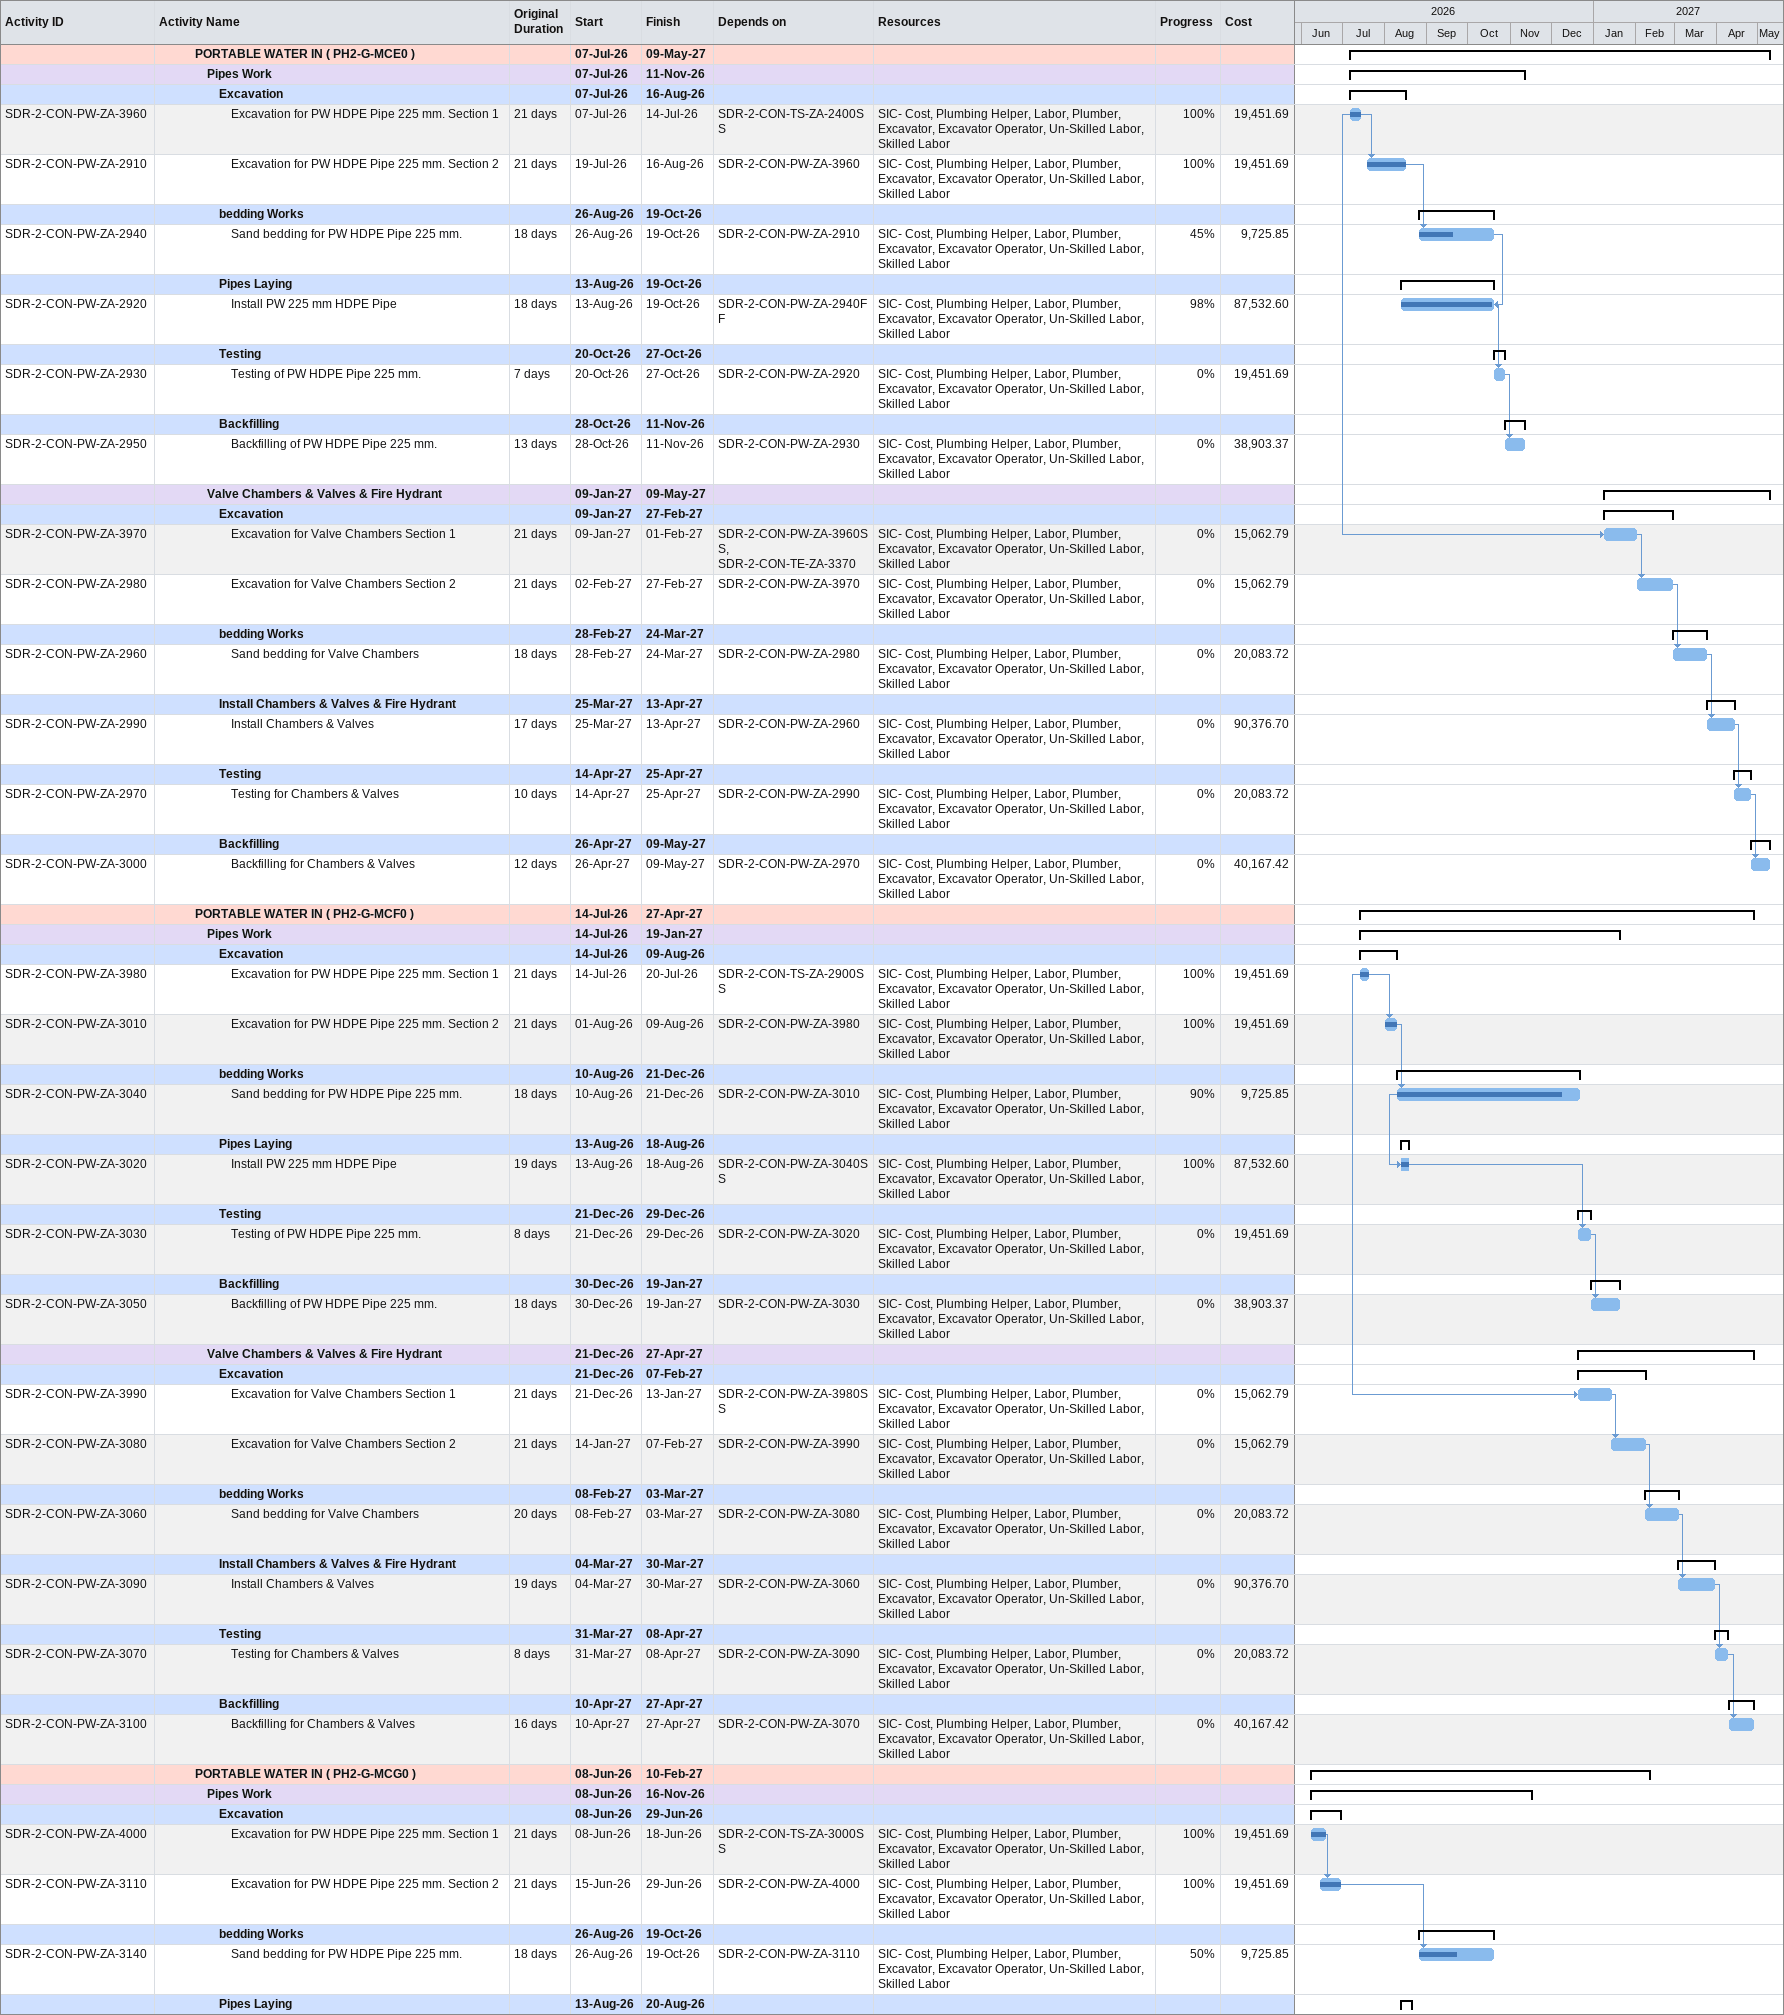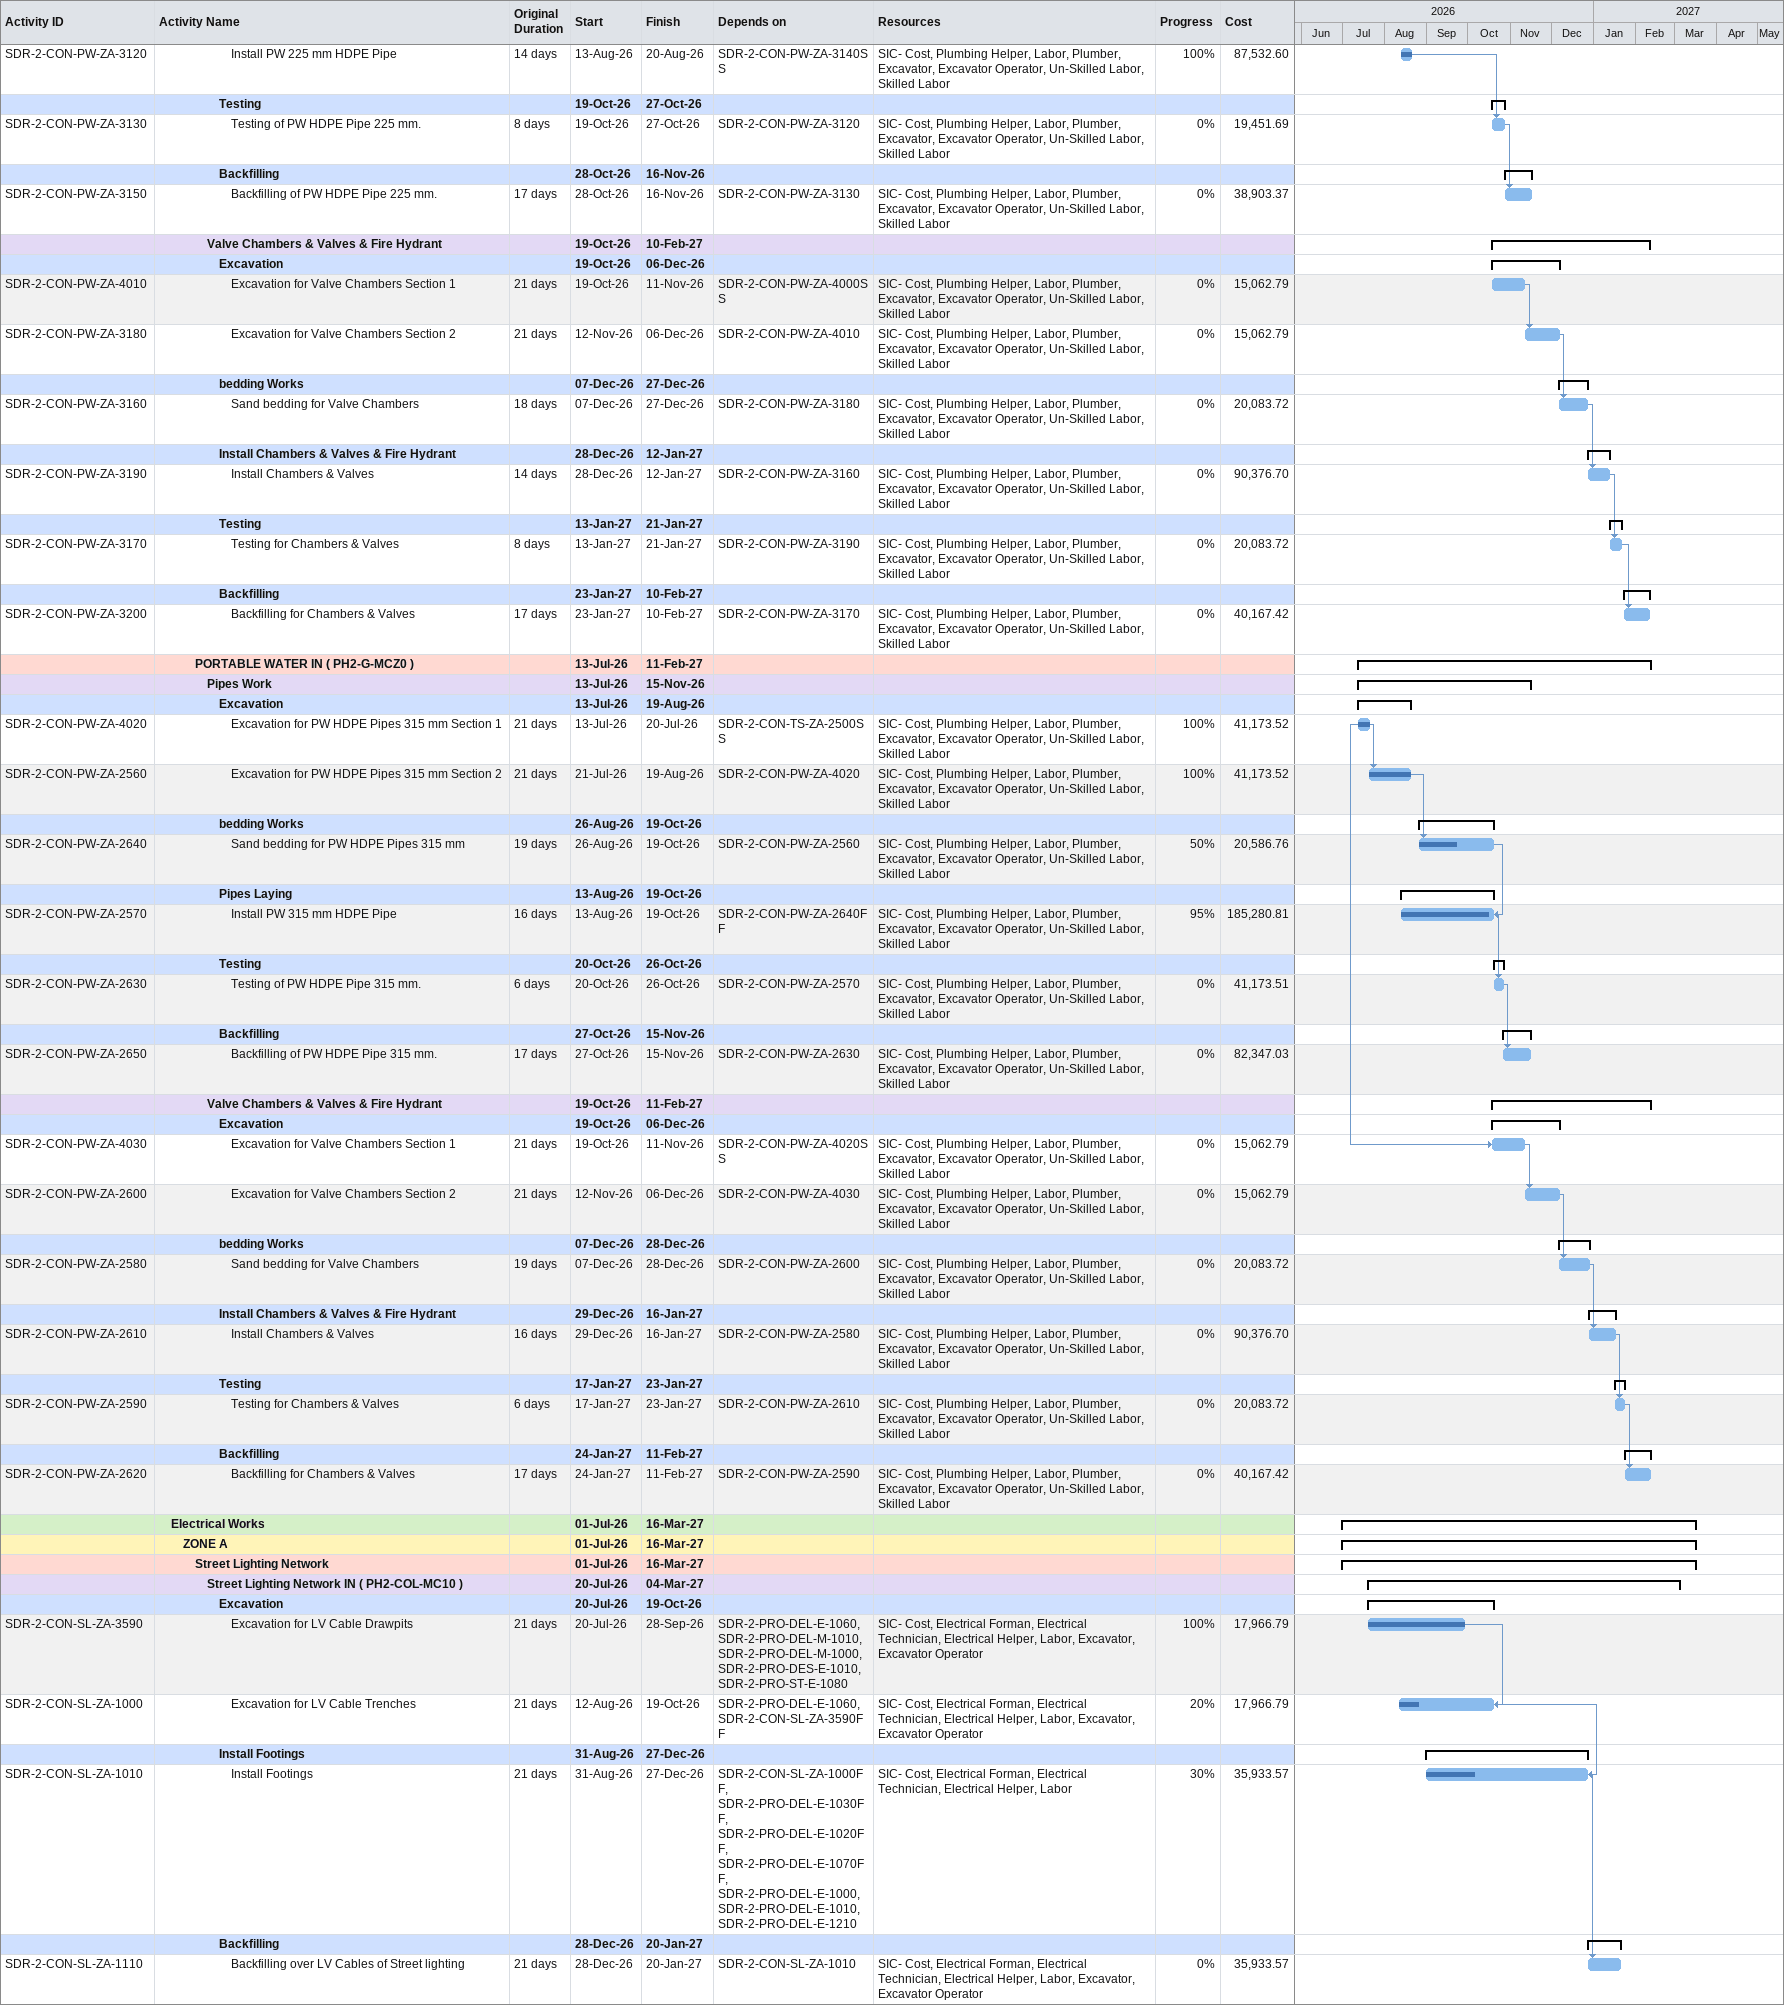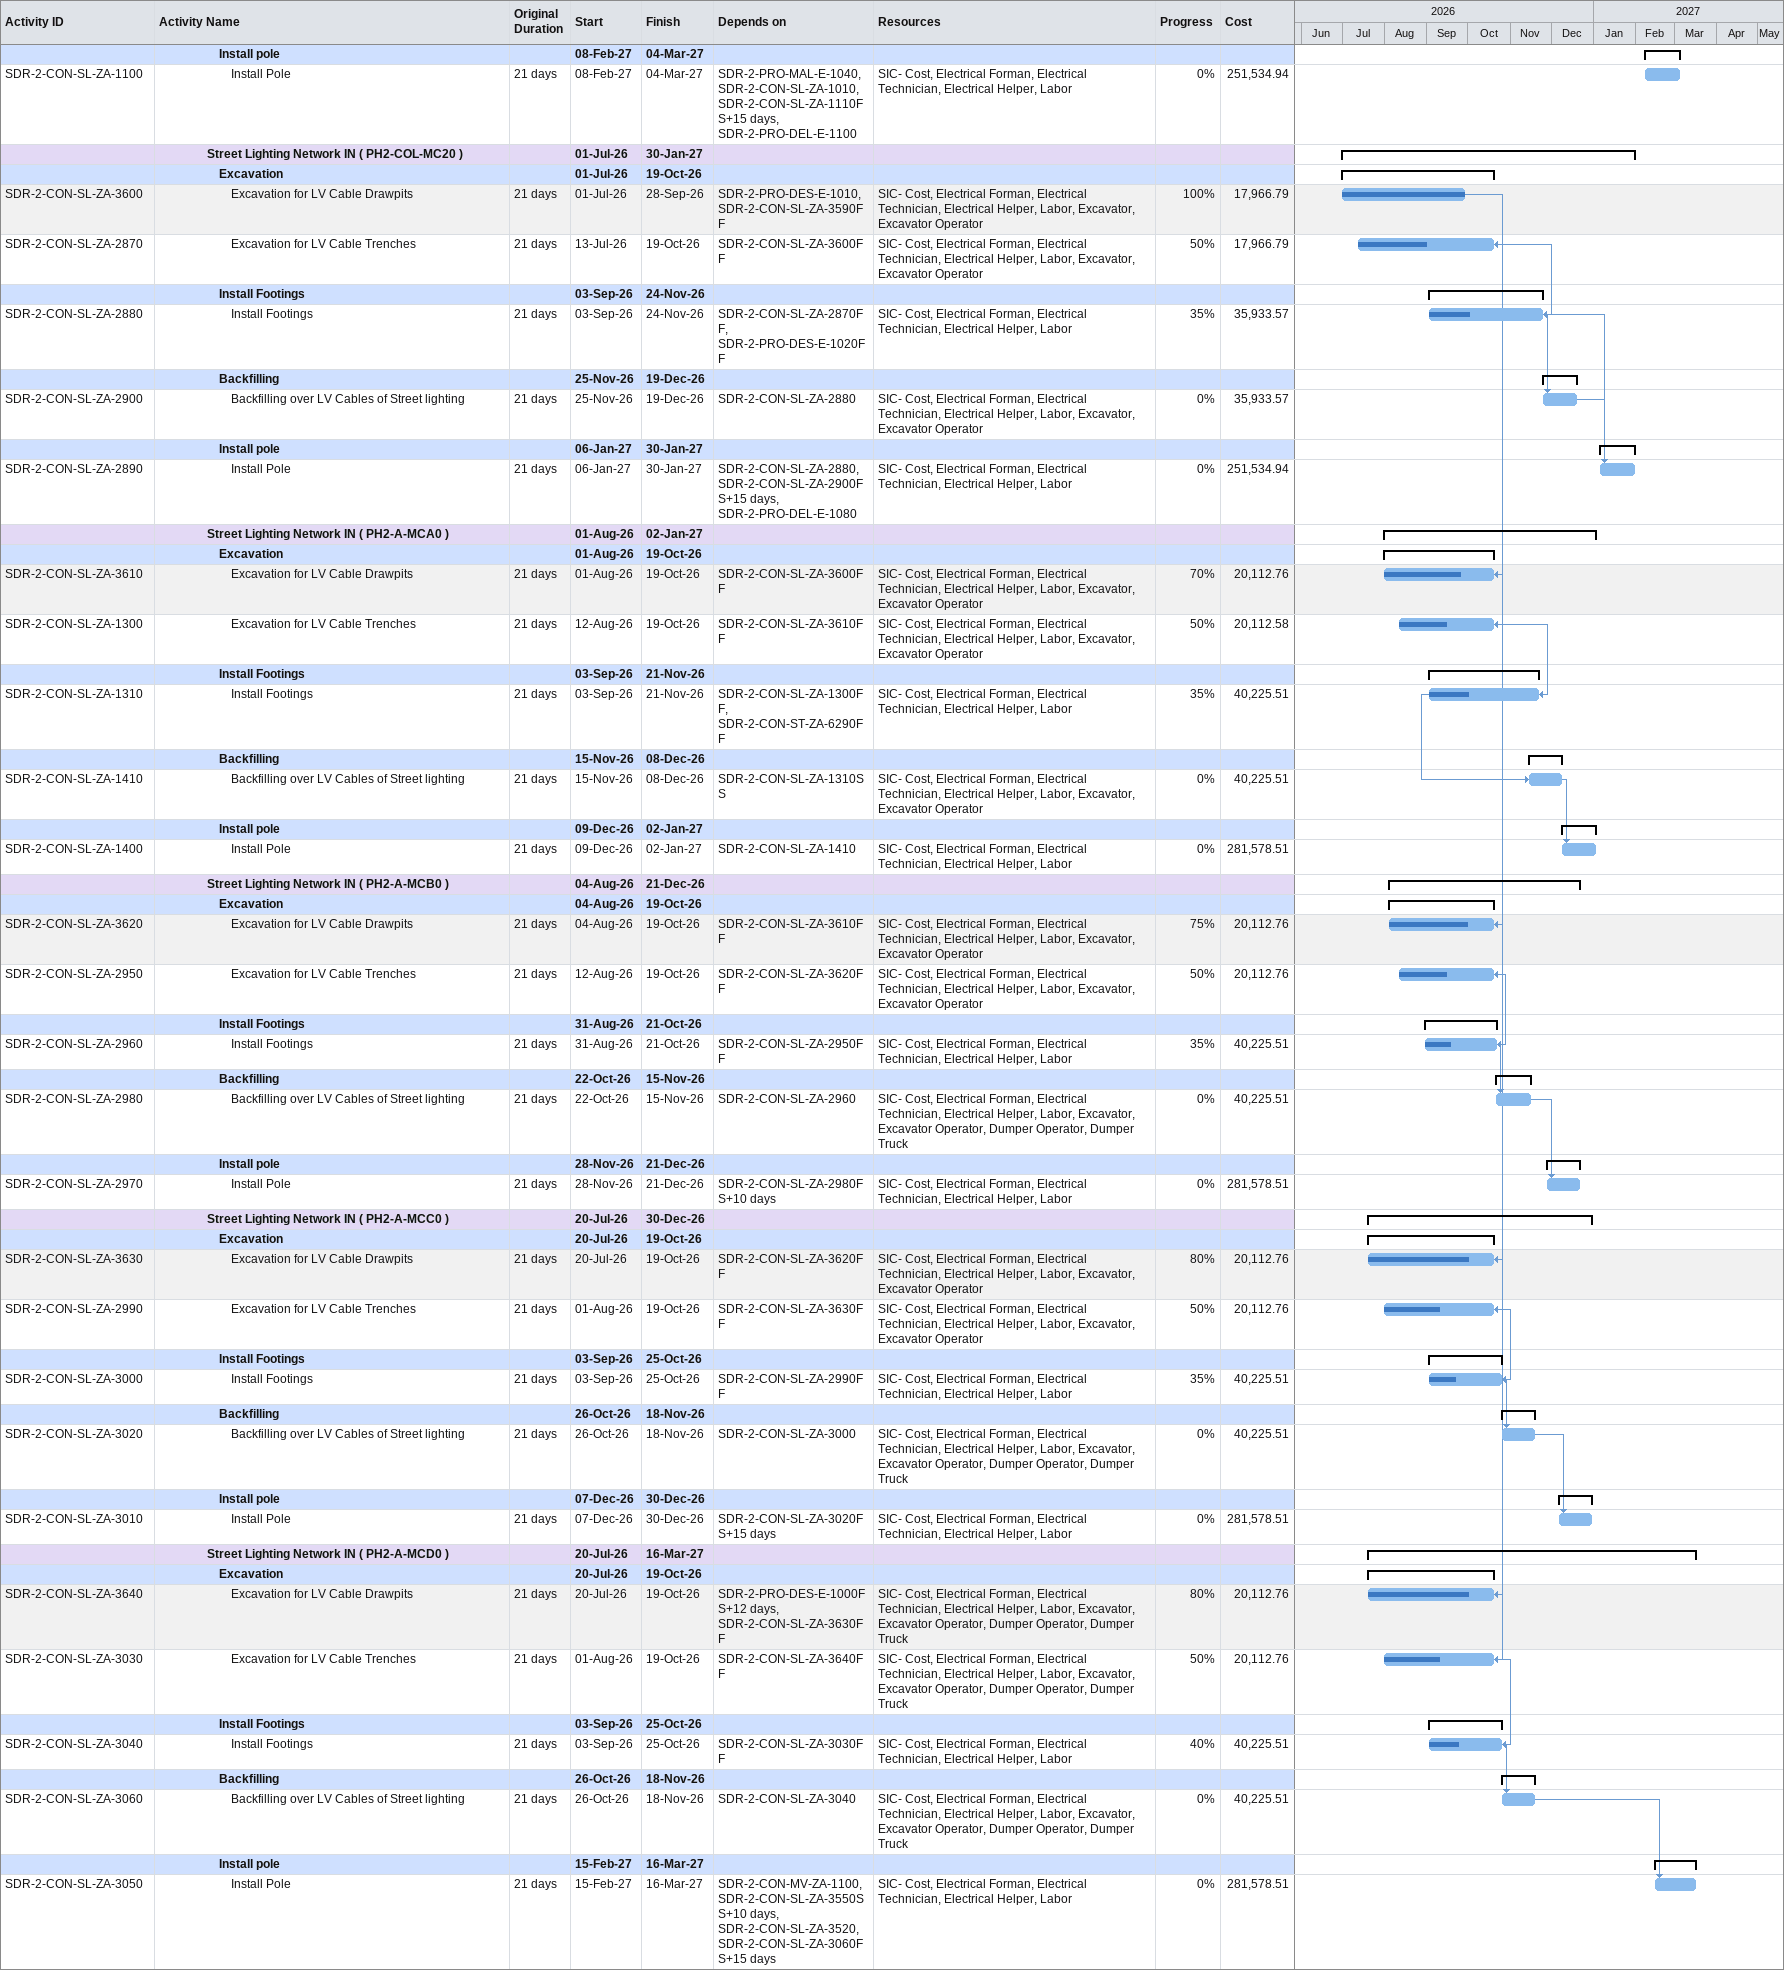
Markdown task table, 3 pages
| ID | Level | Task | Original duration | Start | Finish | Predecessors | Resources | % complete | Cost |
|---|---|---|---|---|---|---|---|---|---|
|  | 4 | **PORTABLE WATER IN ( PH2-G-MCE0 )** |  | 2026-07-07 | 2027-05-09 |  |  |  |  |
|  | 5 | **Pipes Work** |  | 2026-07-07 | 2026-11-11 |  |  |  |  |
|  | 6 | **Excavation** |  | 2026-07-07 | 2026-08-16 |  |  |  |  |
| SDR-2-CON-PW-ZA-3960 | 7 | Excavation for PW HDPE Pipe 225 mm. Section 1 | 21d | 2026-07-07 | 2026-07-14 | SDR-2-CON-TS-ZA-2400SS | SIC- Cost, Plumbing Helper, Labor, Plumber, Excavator, Excavator Operator, Un-Skilled Labor, Skilled Labor | 100 | 19451.69 |
| SDR-2-CON-PW-ZA-2910 | 7 | Excavation for PW HDPE Pipe 225 mm. Section 2 | 21d | 2026-07-19 | 2026-08-16 | SDR-2-CON-PW-ZA-3960 | SIC- Cost, Plumbing Helper, Labor, Plumber, Excavator, Excavator Operator, Un-Skilled Labor, Skilled Labor | 100 | 19451.69 |
|  | 6 | **bedding Works** |  | 2026-08-26 | 2026-10-19 |  |  |  |  |
| SDR-2-CON-PW-ZA-2940 | 7 | Sand bedding for PW HDPE Pipe 225 mm. | 18d | 2026-08-26 | 2026-10-19 | SDR-2-CON-PW-ZA-2910 | SIC- Cost, Plumbing Helper, Labor, Plumber, Excavator, Excavator Operator, Un-Skilled Labor, Skilled Labor | 45 | 9725.85 |
|  | 6 | **Pipes Laying** |  | 2026-08-13 | 2026-10-19 |  |  |  |  |
| SDR-2-CON-PW-ZA-2920 | 7 | Install PW 225 mm HDPE Pipe | 18d | 2026-08-13 | 2026-10-19 | SDR-2-CON-PW-ZA-2940FF | SIC- Cost, Plumbing Helper, Labor, Plumber, Excavator, Excavator Operator, Un-Skilled Labor, Skilled Labor | 98 | 87532.60 |
|  | 6 | **Testing** |  | 2026-10-20 | 2026-10-27 |  |  |  |  |
| SDR-2-CON-PW-ZA-2930 | 7 | Testing of PW HDPE Pipe 225 mm. | 7d | 2026-10-20 | 2026-10-27 | SDR-2-CON-PW-ZA-2920 | SIC- Cost, Plumbing Helper, Labor, Plumber, Excavator, Excavator Operator, Un-Skilled Labor, Skilled Labor | 0 | 19451.69 |
|  | 6 | **Backfilling** |  | 2026-10-28 | 2026-11-11 |  |  |  |  |
| SDR-2-CON-PW-ZA-2950 | 7 | Backfilling of PW HDPE Pipe 225 mm. | 13d | 2026-10-28 | 2026-11-11 | SDR-2-CON-PW-ZA-2930 | SIC- Cost, Plumbing Helper, Labor, Plumber, Excavator, Excavator Operator, Un-Skilled Labor, Skilled Labor | 0 | 38903.37 |
|  | 5 | **Valve Chambers & Valves & Fire Hydrant** |  | 2027-01-09 | 2027-05-09 |  |  |  |  |
|  | 6 | **Excavation** |  | 2027-01-09 | 2027-02-27 |  |  |  |  |
| SDR-2-CON-PW-ZA-3970 | 7 | Excavation for Valve Chambers Section 1 | 21d | 2027-01-09 | 2027-02-01 | SDR-2-CON-PW-ZA-3960SS, SDR-2-CON-TE-ZA-3370 | SIC- Cost, Plumbing Helper, Labor, Plumber, Excavator, Excavator Operator, Un-Skilled Labor, Skilled Labor | 0 | 15062.79 |
| SDR-2-CON-PW-ZA-2980 | 7 | Excavation for Valve Chambers Section 2 | 21d | 2027-02-02 | 2027-02-27 | SDR-2-CON-PW-ZA-3970 | SIC- Cost, Plumbing Helper, Labor, Plumber, Excavator, Excavator Operator, Un-Skilled Labor, Skilled Labor | 0 | 15062.79 |
|  | 6 | **bedding Works** |  | 2027-02-28 | 2027-03-24 |  |  |  |  |
| SDR-2-CON-PW-ZA-2960 | 7 | Sand bedding for Valve Chambers | 18d | 2027-02-28 | 2027-03-24 | SDR-2-CON-PW-ZA-2980 | SIC- Cost, Plumbing Helper, Labor, Plumber, Excavator, Excavator Operator, Un-Skilled Labor, Skilled Labor | 0 | 20083.72 |
|  | 6 | **Install Chambers & Valves & Fire Hydrant** |  | 2027-03-25 | 2027-04-13 |  |  |  |  |
| SDR-2-CON-PW-ZA-2990 | 7 | Install Chambers & Valves | 17d | 2027-03-25 | 2027-04-13 | SDR-2-CON-PW-ZA-2960 | SIC- Cost, Plumbing Helper, Labor, Plumber, Excavator, Excavator Operator, Un-Skilled Labor, Skilled Labor | 0 | 90376.70 |
|  | 6 | **Testing** |  | 2027-04-14 | 2027-04-25 |  |  |  |  |
| SDR-2-CON-PW-ZA-2970 | 7 | Testing for Chambers & Valves | 10d | 2027-04-14 | 2027-04-25 | SDR-2-CON-PW-ZA-2990 | SIC- Cost, Plumbing Helper, Labor, Plumber, Excavator, Excavator Operator, Un-Skilled Labor, Skilled Labor | 0 | 20083.72 |
|  | 6 | **Backfilling** |  | 2027-04-26 | 2027-05-09 |  |  |  |  |
| SDR-2-CON-PW-ZA-3000 | 7 | Backfilling for Chambers & Valves | 12d | 2027-04-26 | 2027-05-09 | SDR-2-CON-PW-ZA-2970 | SIC- Cost, Plumbing Helper, Labor, Plumber, Excavator, Excavator Operator, Un-Skilled Labor, Skilled Labor | 0 | 40167.42 |
|  | 4 | **PORTABLE WATER IN ( PH2-G-MCF0 )** |  | 2026-07-14 | 2027-04-27 |  |  |  |  |
|  | 5 | **Pipes Work** |  | 2026-07-14 | 2027-01-19 |  |  |  |  |
|  | 6 | **Excavation** |  | 2026-07-14 | 2026-08-09 |  |  |  |  |
| SDR-2-CON-PW-ZA-3980 | 7 | Excavation for PW HDPE Pipe 225 mm. Section 1 | 21d | 2026-07-14 | 2026-07-20 | SDR-2-CON-TS-ZA-2900SS | SIC- Cost, Plumbing Helper, Labor, Plumber, Excavator, Excavator Operator, Un-Skilled Labor, Skilled Labor | 100 | 19451.69 |
| SDR-2-CON-PW-ZA-3010 | 7 | Excavation for PW HDPE Pipe 225 mm. Section 2 | 21d | 2026-08-01 | 2026-08-09 | SDR-2-CON-PW-ZA-3980 | SIC- Cost, Plumbing Helper, Labor, Plumber, Excavator, Excavator Operator, Un-Skilled Labor, Skilled Labor | 100 | 19451.69 |
|  | 6 | **bedding Works** |  | 2026-08-10 | 2026-12-21 |  |  |  |  |
| SDR-2-CON-PW-ZA-3040 | 7 | Sand bedding for PW HDPE Pipe 225 mm. | 18d | 2026-08-10 | 2026-12-21 | SDR-2-CON-PW-ZA-3010 | SIC- Cost, Plumbing Helper, Labor, Plumber, Excavator, Excavator Operator, Un-Skilled Labor, Skilled Labor | 90 | 9725.85 |
|  | 6 | **Pipes Laying** |  | 2026-08-13 | 2026-08-18 |  |  |  |  |
| SDR-2-CON-PW-ZA-3020 | 7 | Install PW 225 mm HDPE Pipe | 19d | 2026-08-13 | 2026-08-18 | SDR-2-CON-PW-ZA-3040SS | SIC- Cost, Plumbing Helper, Labor, Plumber, Excavator, Excavator Operator, Un-Skilled Labor, Skilled Labor | 100 | 87532.60 |
|  | 6 | **Testing** |  | 2026-12-21 | 2026-12-29 |  |  |  |  |
| SDR-2-CON-PW-ZA-3030 | 7 | Testing of PW HDPE Pipe 225 mm. | 8d | 2026-12-21 | 2026-12-29 | SDR-2-CON-PW-ZA-3020 | SIC- Cost, Plumbing Helper, Labor, Plumber, Excavator, Excavator Operator, Un-Skilled Labor, Skilled Labor | 0 | 19451.69 |
|  | 6 | **Backfilling** |  | 2026-12-30 | 2027-01-19 |  |  |  |  |
| SDR-2-CON-PW-ZA-3050 | 7 | Backfilling of PW HDPE Pipe 225 mm. | 18d | 2026-12-30 | 2027-01-19 | SDR-2-CON-PW-ZA-3030 | SIC- Cost, Plumbing Helper, Labor, Plumber, Excavator, Excavator Operator, Un-Skilled Labor, Skilled Labor | 0 | 38903.37 |
|  | 5 | **Valve Chambers & Valves & Fire Hydrant** |  | 2026-12-21 | 2027-04-27 |  |  |  |  |
|  | 6 | **Excavation** |  | 2026-12-21 | 2027-02-07 |  |  |  |  |
| SDR-2-CON-PW-ZA-3990 | 7 | Excavation for Valve Chambers Section 1 | 21d | 2026-12-21 | 2027-01-13 | SDR-2-CON-PW-ZA-3980SS | SIC- Cost, Plumbing Helper, Labor, Plumber, Excavator, Excavator Operator, Un-Skilled Labor, Skilled Labor | 0 | 15062.79 |
| SDR-2-CON-PW-ZA-3080 | 7 | Excavation for Valve Chambers Section 2 | 21d | 2027-01-14 | 2027-02-07 | SDR-2-CON-PW-ZA-3990 | SIC- Cost, Plumbing Helper, Labor, Plumber, Excavator, Excavator Operator, Un-Skilled Labor, Skilled Labor | 0 | 15062.79 |
|  | 6 | **bedding Works** |  | 2027-02-08 | 2027-03-03 |  |  |  |  |
| SDR-2-CON-PW-ZA-3060 | 7 | Sand bedding for Valve Chambers | 20d | 2027-02-08 | 2027-03-03 | SDR-2-CON-PW-ZA-3080 | SIC- Cost, Plumbing Helper, Labor, Plumber, Excavator, Excavator Operator, Un-Skilled Labor, Skilled Labor | 0 | 20083.72 |
|  | 6 | **Install Chambers & Valves & Fire Hydrant** |  | 2027-03-04 | 2027-03-30 |  |  |  |  |
| SDR-2-CON-PW-ZA-3090 | 7 | Install Chambers & Valves | 19d | 2027-03-04 | 2027-03-30 | SDR-2-CON-PW-ZA-3060 | SIC- Cost, Plumbing Helper, Labor, Plumber, Excavator, Excavator Operator, Un-Skilled Labor, Skilled Labor | 0 | 90376.70 |
|  | 6 | **Testing** |  | 2027-03-31 | 2027-04-08 |  |  |  |  |
| SDR-2-CON-PW-ZA-3070 | 7 | Testing for Chambers & Valves | 8d | 2027-03-31 | 2027-04-08 | SDR-2-CON-PW-ZA-3090 | SIC- Cost, Plumbing Helper, Labor, Plumber, Excavator, Excavator Operator, Un-Skilled Labor, Skilled Labor | 0 | 20083.72 |
|  | 6 | **Backfilling** |  | 2027-04-10 | 2027-04-27 |  |  |  |  |
| SDR-2-CON-PW-ZA-3100 | 7 | Backfilling for Chambers & Valves | 16d | 2027-04-10 | 2027-04-27 | SDR-2-CON-PW-ZA-3070 | SIC- Cost, Plumbing Helper, Labor, Plumber, Excavator, Excavator Operator, Un-Skilled Labor, Skilled Labor | 0 | 40167.42 |
|  | 4 | **PORTABLE WATER IN ( PH2-G-MCG0 )** |  | 2026-06-08 | 2027-02-10 |  |  |  |  |
|  | 5 | **Pipes Work** |  | 2026-06-08 | 2026-11-16 |  |  |  |  |
|  | 6 | **Excavation** |  | 2026-06-08 | 2026-06-29 |  |  |  |  |
| SDR-2-CON-PW-ZA-4000 | 7 | Excavation for PW HDPE Pipe 225 mm. Section 1 | 21d | 2026-06-08 | 2026-06-18 | SDR-2-CON-TS-ZA-3000SS | SIC- Cost, Plumbing Helper, Labor, Plumber, Excavator, Excavator Operator, Un-Skilled Labor, Skilled Labor | 100 | 19451.69 |
| SDR-2-CON-PW-ZA-3110 | 7 | Excavation for PW HDPE Pipe 225 mm. Section 2 | 21d | 2026-06-15 | 2026-06-29 | SDR-2-CON-PW-ZA-4000 | SIC- Cost, Plumbing Helper, Labor, Plumber, Excavator, Excavator Operator, Un-Skilled Labor, Skilled Labor | 100 | 19451.69 |
|  | 6 | **bedding Works** |  | 2026-08-26 | 2026-10-19 |  |  |  |  |
| SDR-2-CON-PW-ZA-3140 | 7 | Sand bedding for PW HDPE Pipe 225 mm. | 18d | 2026-08-26 | 2026-10-19 | SDR-2-CON-PW-ZA-3110 | SIC- Cost, Plumbing Helper, Labor, Plumber, Excavator, Excavator Operator, Un-Skilled Labor, Skilled Labor | 50 | 9725.85 |
|  | 6 | **Pipes Laying** |  | 2026-08-13 | 2026-08-20 |  |  |  |  |
| SDR-2-CON-PW-ZA-3120 | 7 | Install PW 225 mm HDPE Pipe | 14d | 2026-08-13 | 2026-08-20 | SDR-2-CON-PW-ZA-3140SS | SIC- Cost, Plumbing Helper, Labor, Plumber, Excavator, Excavator Operator, Un-Skilled Labor, Skilled Labor | 100 | 87532.60 |
|  | 6 | **Testing** |  | 2026-10-19 | 2026-10-27 |  |  |  |  |
| SDR-2-CON-PW-ZA-3130 | 7 | Testing of PW HDPE Pipe 225 mm. | 8d | 2026-10-19 | 2026-10-27 | SDR-2-CON-PW-ZA-3120 | SIC- Cost, Plumbing Helper, Labor, Plumber, Excavator, Excavator Operator, Un-Skilled Labor, Skilled Labor | 0 | 19451.69 |
|  | 6 | **Backfilling** |  | 2026-10-28 | 2026-11-16 |  |  |  |  |
| SDR-2-CON-PW-ZA-3150 | 7 | Backfilling of PW HDPE Pipe 225 mm. | 17d | 2026-10-28 | 2026-11-16 | SDR-2-CON-PW-ZA-3130 | SIC- Cost, Plumbing Helper, Labor, Plumber, Excavator, Excavator Operator, Un-Skilled Labor, Skilled Labor | 0 | 38903.37 |
|  | 5 | **Valve Chambers & Valves & Fire Hydrant** |  | 2026-10-19 | 2027-02-10 |  |  |  |  |
|  | 6 | **Excavation** |  | 2026-10-19 | 2026-12-06 |  |  |  |  |
| SDR-2-CON-PW-ZA-4010 | 7 | Excavation for Valve Chambers Section 1 | 21d | 2026-10-19 | 2026-11-11 | SDR-2-CON-PW-ZA-4000SS | SIC- Cost, Plumbing Helper, Labor, Plumber, Excavator, Excavator Operator, Un-Skilled Labor, Skilled Labor | 0 | 15062.79 |
| SDR-2-CON-PW-ZA-3180 | 7 | Excavation for Valve Chambers Section 2 | 21d | 2026-11-12 | 2026-12-06 | SDR-2-CON-PW-ZA-4010 | SIC- Cost, Plumbing Helper, Labor, Plumber, Excavator, Excavator Operator, Un-Skilled Labor, Skilled Labor | 0 | 15062.79 |
|  | 6 | **bedding Works** |  | 2026-12-07 | 2026-12-27 |  |  |  |  |
| SDR-2-CON-PW-ZA-3160 | 7 | Sand bedding for Valve Chambers | 18d | 2026-12-07 | 2026-12-27 | SDR-2-CON-PW-ZA-3180 | SIC- Cost, Plumbing Helper, Labor, Plumber, Excavator, Excavator Operator, Un-Skilled Labor, Skilled Labor | 0 | 20083.72 |
|  | 6 | **Install Chambers & Valves & Fire Hydrant** |  | 2026-12-28 | 2027-01-12 |  |  |  |  |
| SDR-2-CON-PW-ZA-3190 | 7 | Install Chambers & Valves | 14d | 2026-12-28 | 2027-01-12 | SDR-2-CON-PW-ZA-3160 | SIC- Cost, Plumbing Helper, Labor, Plumber, Excavator, Excavator Operator, Un-Skilled Labor, Skilled Labor | 0 | 90376.70 |
|  | 6 | **Testing** |  | 2027-01-13 | 2027-01-21 |  |  |  |  |
| SDR-2-CON-PW-ZA-3170 | 7 | Testing for Chambers & Valves | 8d | 2027-01-13 | 2027-01-21 | SDR-2-CON-PW-ZA-3190 | SIC- Cost, Plumbing Helper, Labor, Plumber, Excavator, Excavator Operator, Un-Skilled Labor, Skilled Labor | 0 | 20083.72 |
|  | 6 | **Backfilling** |  | 2027-01-23 | 2027-02-10 |  |  |  |  |
| SDR-2-CON-PW-ZA-3200 | 7 | Backfilling for Chambers & Valves | 17d | 2027-01-23 | 2027-02-10 | SDR-2-CON-PW-ZA-3170 | SIC- Cost, Plumbing Helper, Labor, Plumber, Excavator, Excavator Operator, Un-Skilled Labor, Skilled Labor | 0 | 40167.42 |
|  | 4 | **PORTABLE WATER IN ( PH2-G-MCZ0 )** |  | 2026-07-13 | 2027-02-11 |  |  |  |  |
|  | 5 | **Pipes Work** |  | 2026-07-13 | 2026-11-15 |  |  |  |  |
|  | 6 | **Excavation** |  | 2026-07-13 | 2026-08-19 |  |  |  |  |
| SDR-2-CON-PW-ZA-4020 | 7 | Excavation for PW HDPE Pipes 315 mm Section 1 | 21d | 2026-07-13 | 2026-07-20 | SDR-2-CON-TS-ZA-2500SS | SIC- Cost, Plumbing Helper, Labor, Plumber, Excavator, Excavator Operator, Un-Skilled Labor, Skilled Labor | 100 | 41173.52 |
| SDR-2-CON-PW-ZA-2560 | 7 | Excavation for PW HDPE Pipes 315 mm Section 2 | 21d | 2026-07-21 | 2026-08-19 | SDR-2-CON-PW-ZA-4020 | SIC- Cost, Plumbing Helper, Labor, Plumber, Excavator, Excavator Operator, Un-Skilled Labor, Skilled Labor | 100 | 41173.52 |
|  | 6 | **bedding Works** |  | 2026-08-26 | 2026-10-19 |  |  |  |  |
| SDR-2-CON-PW-ZA-2640 | 7 | Sand bedding for PW HDPE Pipes 315 mm | 19d | 2026-08-26 | 2026-10-19 | SDR-2-CON-PW-ZA-2560 | SIC- Cost, Plumbing Helper, Labor, Plumber, Excavator, Excavator Operator, Un-Skilled Labor, Skilled Labor | 50 | 20586.76 |
|  | 6 | **Pipes Laying** |  | 2026-08-13 | 2026-10-19 |  |  |  |  |
| SDR-2-CON-PW-ZA-2570 | 7 | Install PW 315 mm HDPE Pipe | 16d | 2026-08-13 | 2026-10-19 | SDR-2-CON-PW-ZA-2640FF | SIC- Cost, Plumbing Helper, Labor, Plumber, Excavator, Excavator Operator, Un-Skilled Labor, Skilled Labor | 95 | 185280.81 |
|  | 6 | **Testing** |  | 2026-10-20 | 2026-10-26 |  |  |  |  |
| SDR-2-CON-PW-ZA-2630 | 7 | Testing of PW HDPE Pipe 315 mm. | 6d | 2026-10-20 | 2026-10-26 | SDR-2-CON-PW-ZA-2570 | SIC- Cost, Plumbing Helper, Labor, Plumber, Excavator, Excavator Operator, Un-Skilled Labor, Skilled Labor | 0 | 41173.51 |
|  | 6 | **Backfilling** |  | 2026-10-27 | 2026-11-15 |  |  |  |  |
| SDR-2-CON-PW-ZA-2650 | 7 | Backfilling of PW HDPE Pipe 315 mm. | 17d | 2026-10-27 | 2026-11-15 | SDR-2-CON-PW-ZA-2630 | SIC- Cost, Plumbing Helper, Labor, Plumber, Excavator, Excavator Operator, Un-Skilled Labor, Skilled Labor | 0 | 82347.03 |
|  | 5 | **Valve Chambers & Valves & Fire Hydrant** |  | 2026-10-19 | 2027-02-11 |  |  |  |  |
|  | 6 | **Excavation** |  | 2026-10-19 | 2026-12-06 |  |  |  |  |
| SDR-2-CON-PW-ZA-4030 | 7 | Excavation for Valve Chambers Section 1 | 21d | 2026-10-19 | 2026-11-11 | SDR-2-CON-PW-ZA-4020SS | SIC- Cost, Plumbing Helper, Labor, Plumber, Excavator, Excavator Operator, Un-Skilled Labor, Skilled Labor | 0 | 15062.79 |
| SDR-2-CON-PW-ZA-2600 | 7 | Excavation for Valve Chambers Section 2 | 21d | 2026-11-12 | 2026-12-06 | SDR-2-CON-PW-ZA-4030 | SIC- Cost, Plumbing Helper, Labor, Plumber, Excavator, Excavator Operator, Un-Skilled Labor, Skilled Labor | 0 | 15062.79 |
|  | 6 | **bedding Works** |  | 2026-12-07 | 2026-12-28 |  |  |  |  |
| SDR-2-CON-PW-ZA-2580 | 7 | Sand bedding for Valve Chambers | 19d | 2026-12-07 | 2026-12-28 | SDR-2-CON-PW-ZA-2600 | SIC- Cost, Plumbing Helper, Labor, Plumber, Excavator, Excavator Operator, Un-Skilled Labor, Skilled Labor | 0 | 20083.72 |
|  | 6 | **Install Chambers & Valves & Fire Hydrant** |  | 2026-12-29 | 2027-01-16 |  |  |  |  |
| SDR-2-CON-PW-ZA-2610 | 7 | Install Chambers & Valves | 16d | 2026-12-29 | 2027-01-16 | SDR-2-CON-PW-ZA-2580 | SIC- Cost, Plumbing Helper, Labor, Plumber, Excavator, Excavator Operator, Un-Skilled Labor, Skilled Labor | 0 | 90376.70 |
|  | 6 | **Testing** |  | 2027-01-17 | 2027-01-23 |  |  |  |  |
| SDR-2-CON-PW-ZA-2590 | 7 | Testing for Chambers & Valves | 6d | 2027-01-17 | 2027-01-23 | SDR-2-CON-PW-ZA-2610 | SIC- Cost, Plumbing Helper, Labor, Plumber, Excavator, Excavator Operator, Un-Skilled Labor, Skilled Labor | 0 | 20083.72 |
|  | 6 | **Backfilling** |  | 2027-01-24 | 2027-02-11 |  |  |  |  |
| SDR-2-CON-PW-ZA-2620 | 7 | Backfilling for Chambers & Valves | 17d | 2027-01-24 | 2027-02-11 | SDR-2-CON-PW-ZA-2590 | SIC- Cost, Plumbing Helper, Labor, Plumber, Excavator, Excavator Operator, Un-Skilled Labor, Skilled Labor | 0 | 40167.42 |
|  | 2 | **Electrical Works** |  | 2026-07-01 | 2027-03-16 |  |  |  |  |
|  | 3 | **ZONE A** |  | 2026-07-01 | 2027-03-16 |  |  |  |  |
|  | 4 | **Street Lighting Network** |  | 2026-07-01 | 2027-03-16 |  |  |  |  |
|  | 5 | **Street Lighting Network IN ( PH2-COL-MC10 )** |  | 2026-07-20 | 2027-03-04 |  |  |  |  |
|  | 6 | **Excavation** |  | 2026-07-20 | 2026-10-19 |  |  |  |  |
| SDR-2-CON-SL-ZA-3590 | 7 | Excavation for LV Cable Drawpits | 21d | 2026-07-20 | 2026-09-28 | SDR-2-PRO-DEL-E-1060, SDR-2-PRO-DEL-M-1010, SDR-2-PRO-DEL-M-1000, SDR-2-PRO-DES-E-1010, SDR-2-PRO-ST-E-1080 | SIC- Cost, Electrical Forman, Electrical Technician, Electrical Helper, Labor, Excavator, Excavator Operator | 100 | 17966.79 |
| SDR-2-CON-SL-ZA-1000 | 7 | Excavation for LV Cable Trenches | 21d | 2026-08-12 | 2026-10-19 | SDR-2-PRO-DEL-E-1060, SDR-2-CON-SL-ZA-3590FF | SIC- Cost, Electrical Forman, Electrical Technician, Electrical Helper, Labor, Excavator, Excavator Operator | 20 | 17966.79 |
|  | 6 | **Install Footings** |  | 2026-08-31 | 2026-12-27 |  |  |  |  |
| SDR-2-CON-SL-ZA-1010 | 7 | Install Footings | 21d | 2026-08-31 | 2026-12-27 | SDR-2-CON-SL-ZA-1000FF, SDR-2-PRO-DEL-E-1030FF, SDR-2-PRO-DEL-E-1020FF, SDR-2-PRO-DEL-E-1070FF, SDR-2-PRO-DEL-E-1000, SDR-2-PRO-DEL-E-1010, SDR-2-PRO-DEL-E-1210 | SIC- Cost, Electrical Forman, Electrical Technician, Electrical Helper, Labor | 30 | 35933.57 |
|  | 6 | **Backfilling** |  | 2026-12-28 | 2027-01-20 |  |  |  |  |
| SDR-2-CON-SL-ZA-1110 | 7 | Backfilling over LV Cables of Street lighting | 21d | 2026-12-28 | 2027-01-20 | SDR-2-CON-SL-ZA-1010 | SIC- Cost, Electrical Forman, Electrical Technician, Electrical Helper, Labor, Excavator, Excavator Operator | 0 | 35933.57 |
|  | 6 | **Install pole** |  | 2027-02-08 | 2027-03-04 |  |  |  |  |
| SDR-2-CON-SL-ZA-1100 | 7 | Install Pole | 21d | 2027-02-08 | 2027-03-04 | SDR-2-PRO-MAL-E-1040, SDR-2-CON-SL-ZA-1010, SDR-2-CON-SL-ZA-1110FS+15d, SDR-2-PRO-DEL-E-1100 | SIC- Cost, Electrical Forman, Electrical Technician, Electrical Helper, Labor | 0 | 251534.94 |
|  | 5 | **Street Lighting Network IN ( PH2-COL-MC20 )** |  | 2026-07-01 | 2027-01-30 |  |  |  |  |
|  | 6 | **Excavation** |  | 2026-07-01 | 2026-10-19 |  |  |  |  |
| SDR-2-CON-SL-ZA-3600 | 7 | Excavation for LV Cable Drawpits | 21d | 2026-07-01 | 2026-09-28 | SDR-2-PRO-DES-E-1010, SDR-2-CON-SL-ZA-3590FF | SIC- Cost, Electrical Forman, Electrical Technician, Electrical Helper, Labor, Excavator, Excavator Operator | 100 | 17966.79 |
| SDR-2-CON-SL-ZA-2870 | 7 | Excavation for LV Cable Trenches | 21d | 2026-07-13 | 2026-10-19 | SDR-2-CON-SL-ZA-3600FF | SIC- Cost, Electrical Forman, Electrical Technician, Electrical Helper, Labor, Excavator, Excavator Operator | 50 | 17966.79 |
|  | 6 | **Install Footings** |  | 2026-09-03 | 2026-11-24 |  |  |  |  |
| SDR-2-CON-SL-ZA-2880 | 7 | Install Footings | 21d | 2026-09-03 | 2026-11-24 | SDR-2-CON-SL-ZA-2870FF, SDR-2-PRO-DES-E-1020FF | SIC- Cost, Electrical Forman, Electrical Technician, Electrical Helper, Labor | 35 | 35933.57 |
|  | 6 | **Backfilling** |  | 2026-11-25 | 2026-12-19 |  |  |  |  |
| SDR-2-CON-SL-ZA-2900 | 7 | Backfilling over LV Cables of Street lighting | 21d | 2026-11-25 | 2026-12-19 | SDR-2-CON-SL-ZA-2880 | SIC- Cost, Electrical Forman, Electrical Technician, Electrical Helper, Labor, Excavator, Excavator Operator | 0 | 35933.57 |
|  | 6 | **Install pole** |  | 2027-01-06 | 2027-01-30 |  |  |  |  |
| SDR-2-CON-SL-ZA-2890 | 7 | Install Pole | 21d | 2027-01-06 | 2027-01-30 | SDR-2-CON-SL-ZA-2880, SDR-2-CON-SL-ZA-2900FS+15d, SDR-2-PRO-DEL-E-1080 | SIC- Cost, Electrical Forman, Electrical Technician, Electrical Helper, Labor | 0 | 251534.94 |
|  | 5 | **Street Lighting Network IN ( PH2-A-MCA0 )** |  | 2026-08-01 | 2027-01-02 |  |  |  |  |
|  | 6 | **Excavation** |  | 2026-08-01 | 2026-10-19 |  |  |  |  |
| SDR-2-CON-SL-ZA-3610 | 7 | Excavation for LV Cable Drawpits | 21d | 2026-08-01 | 2026-10-19 | SDR-2-CON-SL-ZA-3600FF | SIC- Cost, Electrical Forman, Electrical Technician, Electrical Helper, Labor, Excavator, Excavator Operator | 70 | 20112.76 |
| SDR-2-CON-SL-ZA-1300 | 7 | Excavation for LV Cable Trenches | 21d | 2026-08-12 | 2026-10-19 | SDR-2-CON-SL-ZA-3610FF | SIC- Cost, Electrical Forman, Electrical Technician, Electrical Helper, Labor, Excavator, Excavator Operator | 50 | 20112.58 |
|  | 6 | **Install Footings** |  | 2026-09-03 | 2026-11-21 |  |  |  |  |
| SDR-2-CON-SL-ZA-1310 | 7 | Install Footings | 21d | 2026-09-03 | 2026-11-21 | SDR-2-CON-SL-ZA-1300FF, SDR-2-CON-ST-ZA-6290FF | SIC- Cost, Electrical Forman, Electrical Technician, Electrical Helper, Labor | 35 | 40225.51 |
|  | 6 | **Backfilling** |  | 2026-11-15 | 2026-12-08 |  |  |  |  |
| SDR-2-CON-SL-ZA-1410 | 7 | Backfilling over LV Cables of Street lighting | 21d | 2026-11-15 | 2026-12-08 | SDR-2-CON-SL-ZA-1310SS | SIC- Cost, Electrical Forman, Electrical Technician, Electrical Helper, Labor, Excavator, Excavator Operator | 0 | 40225.51 |
|  | 6 | **Install pole** |  | 2026-12-09 | 2027-01-02 |  |  |  |  |
| SDR-2-CON-SL-ZA-1400 | 7 | Install Pole | 21d | 2026-12-09 | 2027-01-02 | SDR-2-CON-SL-ZA-1410 | SIC- Cost, Electrical Forman, Electrical Technician, Electrical Helper, Labor | 0 | 281578.51 |
|  | 5 | **Street Lighting Network IN ( PH2-A-MCB0 )** |  | 2026-08-04 | 2026-12-21 |  |  |  |  |
|  | 6 | **Excavation** |  | 2026-08-04 | 2026-10-19 |  |  |  |  |
| SDR-2-CON-SL-ZA-3620 | 7 | Excavation for LV Cable Drawpits | 21d | 2026-08-04 | 2026-10-19 | SDR-2-CON-SL-ZA-3610FF | SIC- Cost, Electrical Forman, Electrical Technician, Electrical Helper, Labor, Excavator, Excavator Operator | 75 | 20112.76 |
| SDR-2-CON-SL-ZA-2950 | 7 | Excavation for LV Cable Trenches | 21d | 2026-08-12 | 2026-10-19 | SDR-2-CON-SL-ZA-3620FF | SIC- Cost, Electrical Forman, Electrical Technician, Electrical Helper, Labor, Excavator, Excavator Operator | 50 | 20112.76 |
|  | 6 | **Install Footings** |  | 2026-08-31 | 2026-10-21 |  |  |  |  |
| SDR-2-CON-SL-ZA-2960 | 7 | Install Footings | 21d | 2026-08-31 | 2026-10-21 | SDR-2-CON-SL-ZA-2950FF | SIC- Cost, Electrical Forman, Electrical Technician, Electrical Helper, Labor | 35 | 40225.51 |
|  | 6 | **Backfilling** |  | 2026-10-22 | 2026-11-15 |  |  |  |  |
| SDR-2-CON-SL-ZA-2980 | 7 | Backfilling over LV Cables of Street lighting | 21d | 2026-10-22 | 2026-11-15 | SDR-2-CON-SL-ZA-2960 | SIC- Cost, Electrical Forman, Electrical Technician, Electrical Helper, Labor, Excavator, Excavator Operator, Dumper Operator, Dumper Truck | 0 | 40225.51 |
|  | 6 | **Install pole** |  | 2026-11-28 | 2026-12-21 |  |  |  |  |
| SDR-2-CON-SL-ZA-2970 | 7 | Install Pole | 21d | 2026-11-28 | 2026-12-21 | SDR-2-CON-SL-ZA-2980FS+10d | SIC- Cost, Electrical Forman, Electrical Technician, Electrical Helper, Labor | 0 | 281578.51 |
|  | 5 | **Street Lighting Network IN ( PH2-A-MCC0 )** |  | 2026-07-20 | 2026-12-30 |  |  |  |  |
|  | 6 | **Excavation** |  | 2026-07-20 | 2026-10-19 |  |  |  |  |
| SDR-2-CON-SL-ZA-3630 | 7 | Excavation for LV Cable Drawpits | 21d | 2026-07-20 | 2026-10-19 | SDR-2-CON-SL-ZA-3620FF | SIC- Cost, Electrical Forman, Electrical Technician, Electrical Helper, Labor, Excavator, Excavator Operator | 80 | 20112.76 |
| SDR-2-CON-SL-ZA-2990 | 7 | Excavation for LV Cable Trenches | 21d | 2026-08-01 | 2026-10-19 | SDR-2-CON-SL-ZA-3630FF | SIC- Cost, Electrical Forman, Electrical Technician, Electrical Helper, Labor, Excavator, Excavator Operator | 50 | 20112.76 |
|  | 6 | **Install Footings** |  | 2026-09-03 | 2026-10-25 |  |  |  |  |
| SDR-2-CON-SL-ZA-3000 | 7 | Install Footings | 21d | 2026-09-03 | 2026-10-25 | SDR-2-CON-SL-ZA-2990FF | SIC- Cost, Electrical Forman, Electrical Technician, Electrical Helper, Labor | 35 | 40225.51 |
|  | 6 | **Backfilling** |  | 2026-10-26 | 2026-11-18 |  |  |  |  |
| SDR-2-CON-SL-ZA-3020 | 7 | Backfilling over LV Cables of Street lighting | 21d | 2026-10-26 | 2026-11-18 | SDR-2-CON-SL-ZA-3000 | SIC- Cost, Electrical Forman, Electrical Technician, Electrical Helper, Labor, Excavator, Excavator Operator, Dumper Operator, Dumper Truck | 0 | 40225.51 |
|  | 6 | **Install pole** |  | 2026-12-07 | 2026-12-30 |  |  |  |  |
| SDR-2-CON-SL-ZA-3010 | 7 | Install Pole | 21d | 2026-12-07 | 2026-12-30 | SDR-2-CON-SL-ZA-3020FS+15d | SIC- Cost, Electrical Forman, Electrical Technician, Electrical Helper, Labor | 0 | 281578.51 |
|  | 5 | **Street Lighting Network IN ( PH2-A-MCD0 )** |  | 2026-07-20 | 2027-03-16 |  |  |  |  |
|  | 6 | **Excavation** |  | 2026-07-20 | 2026-10-19 |  |  |  |  |
| SDR-2-CON-SL-ZA-3640 | 7 | Excavation for LV Cable Drawpits | 21d | 2026-07-20 | 2026-10-19 | SDR-2-PRO-DES-E-1000FS+12d, SDR-2-CON-SL-ZA-3630FF | SIC- Cost, Electrical Forman, Electrical Technician, Electrical Helper, Labor, Excavator, Excavator Operator, Dumper Operator, Dumper Truck | 80 | 20112.76 |
| SDR-2-CON-SL-ZA-3030 | 7 | Excavation for LV Cable Trenches | 21d | 2026-08-01 | 2026-10-19 | SDR-2-CON-SL-ZA-3640FF | SIC- Cost, Electrical Forman, Electrical Technician, Electrical Helper, Labor, Excavator, Excavator Operator, Dumper Operator, Dumper Truck | 50 | 20112.76 |
|  | 6 | **Install Footings** |  | 2026-09-03 | 2026-10-25 |  |  |  |  |
| SDR-2-CON-SL-ZA-3040 | 7 | Install Footings | 21d | 2026-09-03 | 2026-10-25 | SDR-2-CON-SL-ZA-3030FF | SIC- Cost, Electrical Forman, Electrical Technician, Electrical Helper, Labor | 40 | 40225.51 |
|  | 6 | **Backfilling** |  | 2026-10-26 | 2026-11-18 |  |  |  |  |
| SDR-2-CON-SL-ZA-3060 | 7 | Backfilling over LV Cables of Street lighting | 21d | 2026-10-26 | 2026-11-18 | SDR-2-CON-SL-ZA-3040 | SIC- Cost, Electrical Forman, Electrical Technician, Electrical Helper, Labor, Excavator, Excavator Operator, Dumper Operator, Dumper Truck | 0 | 40225.51 |
|  | 6 | **Install pole** |  | 2027-02-15 | 2027-03-16 |  |  |  |  |
| SDR-2-CON-SL-ZA-3050 | 7 | Install Pole | 21d | 2027-02-15 | 2027-03-16 | SDR-2-CON-MV-ZA-1100, SDR-2-CON-SL-ZA-3550SS+10d, SDR-2-CON-SL-ZA-3520, SDR-2-CON-SL-ZA-3060FS+15d | SIC- Cost, Electrical Forman, Electrical Technician, Electrical Helper, Labor | 0 | 281578.51 |
